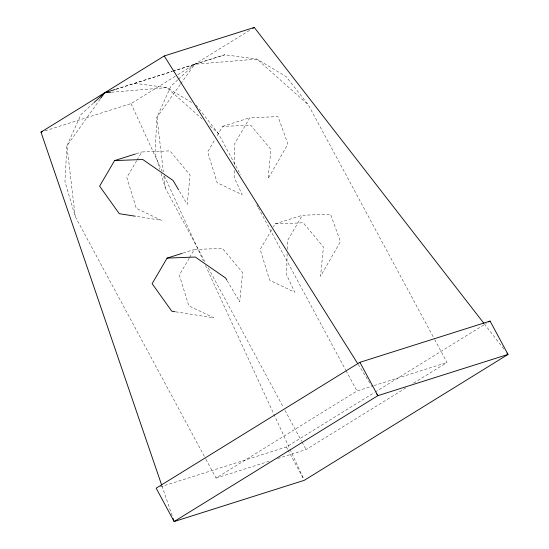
<?xml version="1.0" encoding="UTF-8"?>
<svg xmlns="http://www.w3.org/2000/svg" width="549" height="549" viewBox="0 0 549 549"><rect width="100%" height="100%" fill="white"/><g stroke="black" fill="none" stroke-linecap="round" stroke-linejoin="round"><path stroke-width="0.41" stroke-dasharray="2.75 2.06" d="M234.286 170.513L234.142 177.313L242.212 194.703L217.136 182.7L207.659 151.922L214.934 139.508M234.416 164.563L234.869 143.303L249.85 117.74L278 116.649L287.923 144.078L268.063 178.734L270.918 149.465L250.79 125.268L222.64 126.359L216.642 136.584M287.106 253.583L286.653 274.836L294.724 292.226L269.648 280.223L260.171 249.445L271.728 229.729M287.196 249.328L287.381 240.826L302.355 215.263L330.512 214.172L340.435 241.608L320.568 276.257L323.43 246.995L303.302 222.791L275.145 223.882L273.436 226.806M136.66 160.733L126.819 177.526L136.296 208.311L161.372 220.314L136.125 216.34M137.092 159.999L141.8 151.97L169.95 150.879L190.078 175.076L187.223 204.338L179.077 190.592M189.172 258.256L179.331 275.056L188.808 305.834L213.884 317.837L176.009 311.88M189.604 257.529L194.312 249.493L222.462 248.402L242.589 272.599L239.735 301.861L227.3 280.882M100.151 99.088L66.909 145.849L64.954 181.547L75.234 216.546L205.504 458.484M180.271 84.519L156.952 117.321L154.996 153.02L159.773 169.298M180.765 83.819L194.662 64.281L224.829 54.776L256.918 59.1L286.166 76.627L308.257 104.742L434.444 339.11M93.344 103.191L80.82 114.734L66.909 145.849L75.234 216.546M177.752 79.859L170.863 86.207L156.952 117.321L163.369 171.837M178.377 79.282L194.662 64.281L256.918 59.1L308.257 104.742M45.032 130.847L131.012 103.603L176.956 75.22M177.691 74.767L249.884 30.154M205.909 459.239L216.052 478.076L356.987 390.998L373.21 385.858M160.246 486.922L286.338 446.975L374.384 392.569M375.111 392.123L486.435 323.334M277.705 458.552L306.095 449.556L406.342 387.608M413.61 383.12L447.023 362.47L434.849 339.865M115.976 89.206L171.947 71.473M172.757 71.219L194.662 64.281M116.038 89.206L172.105 71.48M172.914 71.219L224.829 54.776M136.193 153.741L141.8 151.97M222.64 126.359L249.85 117.74M183.105 253.041L194.312 249.493M275.145 223.882L302.355 215.263M374.02 385.597L447.023 362.47M216.052 478.076L270.403 460.865M111.44 92.232L166.875 87.627L193.2 103.397M134.793 83.297L166.875 87.627L202.368 119.181M209.972 125.941L218.214 133.27L240.531 174.719M196.123 105.147L218.214 133.27M484.383 323.965L503.824 349.013M358.229 364.447L371.467 385.501M256.76 204.859L257.975 207.117M258.38 207.872L345.623 369.896M346.028 370.65L356.987 390.998M160.974 173.367L165.276 188.019L205.45 262.635M208.291 267.912L283.366 407.351M284.993 410.364L301.634 441.266M302.039 442.02L306.095 449.556M286.338 446.975L287.539 449.199M287.937 449.94L303.494 478.831M131.012 103.603L162.161 171.322M164.309 175.989L203.336 260.83M205.484 265.496L289.618 448.403M289.975 449.185L303.576 478.755M161.921 485.851L172.461 516.684M163.87 176.099L165.276 188.019"/><path stroke-width="0.82" d="M135.397 153.995L114.59 160.589L99.609 186.152L119.291 213.698L135.28 216.21M182.302 253.295L167.102 258.112L152.121 283.675L171.803 311.221L175.165 311.75M100.652 98.388L104.619 92.802L115.221 89.466M93.968 102.615L104.619 92.802L110.589 92.307M161.646 485.041L40.976 132.131L164.22 55.971L254.262 27.45L483.861 323.286M252.801 28.349L254.262 27.45M359.911 362.319L156.177 488.205L174.129 521.55L304.297 480.313L508.024 354.428L490.072 321.083L359.911 362.319L377.863 395.657L508.024 354.428L506.974 353.069M488.617 321.982L490.072 321.083M40.976 132.131L42.596 131.616M114.59 160.589L142.74 159.498L173.072 180.463L178.645 189.872M167.102 258.112L195.252 257.021L225.584 277.986L226.867 280.162M164.22 55.971L357.776 363.726M376.49 393.482L377.863 395.657L174.129 521.55L173.017 518.304"/></g></svg>
